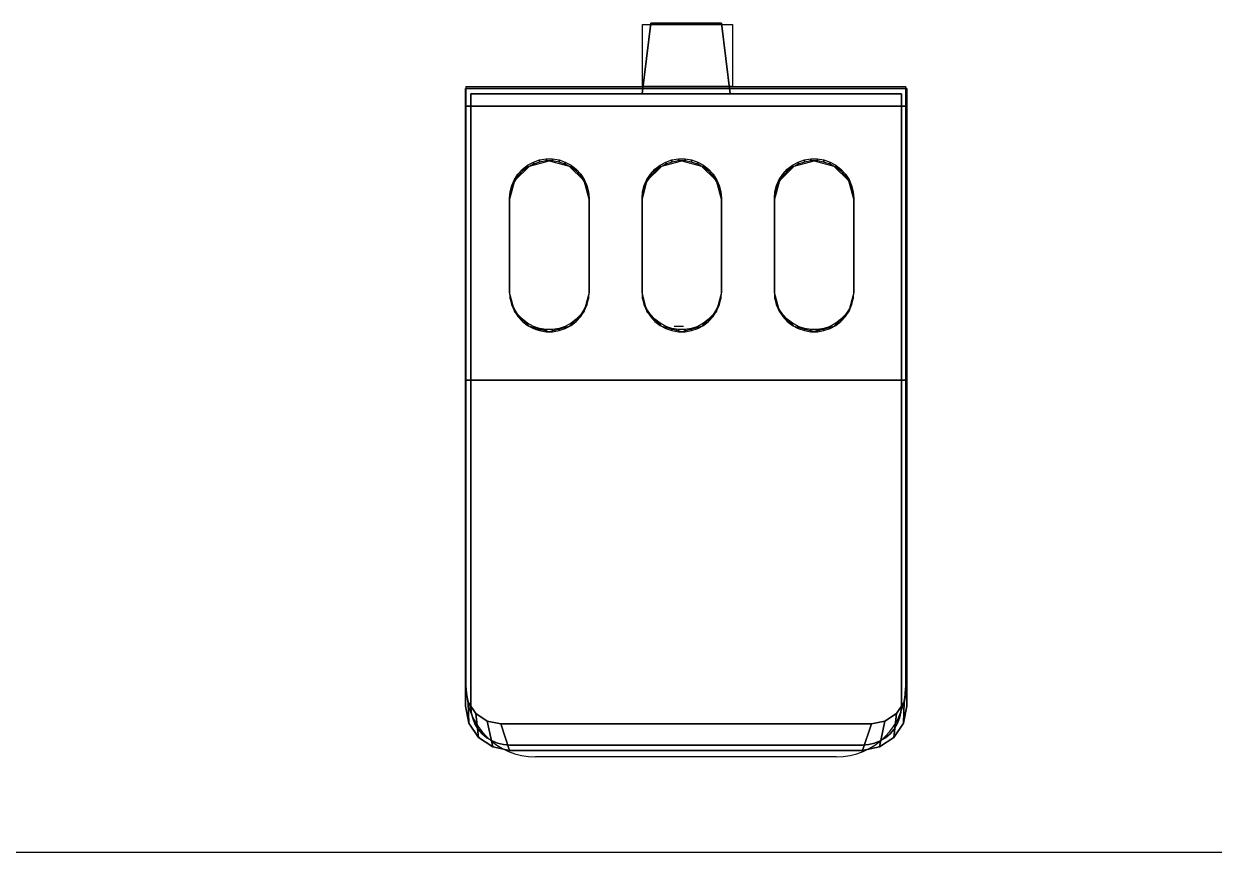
# Model space of a CAD drawing. Header units: millimetres. Extents: x 4513 to 24862, y 3359 to 11488.
# Drawn here: x 5066.9 to 5262.2, y 10880.2 to 11016.1 of the extents above; entities that cross this region are included whole.
import ezdxf

# ---------------------------------------------------------------- set-up
doc = ezdxf.new("R2010")
doc.units = ezdxf.units.MM
doc.layers.add('dwgmodels.com', color=169, linetype='Continuous')

msp = doc.modelspace()

# ---------------------------------------------------------------- linework, layer by layer
for p, q in [((5168.43, 11005.82), (5168.43, 11016.03)), ((5168.43, 11016.03), (5183.17, 11016.03)), ((5183.17, 11016.03), (5183.17, 11005.82)), ((5139.51, 11005.82), (5211.52, 11005.82)), ((5139.51, 10907.23), (5139.51, 11005.82)), ((5183.17, 11005.82), (5168.43, 11005.82)), ((5211.52, 11005.82), (5211.52, 10907.23)), ((5152.46, 10965.91), (5150.94, 10965.91)), ((5175.14, 10966.47), (5173.62, 10966.47)), ((5197.82, 10965.91), (5196.31, 10965.91)), ((5200.17, 10895.87), (5150.86, 10895.87))]:
    msp.add_line(p, q)
for centre, start, end in [((5150.86, 10907.23), 180, 270), ((5200.17, 10907.23), 270, 0)]:
    msp.add_arc(centre, 11.36, start, end)
for points, invisible_edges in [([(5182.8, 11004.63, 0), (5168.33, 11004.63, 0), (5169.78, 11016.21, 1.45)], 12), ([(5169.78, 11016.21, 13.03), (5168.33, 11004.63, 14.47), (5182.8, 11004.63, 14.47)], 12), ([(5169.78, 11016.21, 13.03), (5169.78, 11016.21, 1.45), (5168.33, 11004.63, 0)], 12), ([(5168.33, 11004.63, 0), (5168.33, 11004.63, 14.47), (5169.78, 11016.21, 13.03)], 12), ([(5169.78, 11016.21, 1.45), (5181.35, 11016.21, 1.45), (5182.8, 11004.63, 0)], 12), ([(5182.8, 11004.63, 14.47), (5181.35, 11016.21, 13.03), (5169.78, 11016.21, 13.03)], 12), ([(5181.35, 11016.21, 13.03), (5182.8, 11004.63, 14.47), (5182.8, 11004.63, 0)], 12), ([(5182.8, 11004.63, 0), (5181.35, 11016.21, 1.45), (5181.35, 11016.21, 13.03)], 12), ([(5139.38, 11002.61, 21.71), (5211.75, 11002.61, 21.71), (5211.75, 11005.5, 11.58)], 12), ([(5211.75, 11005.5, 11.58), (5139.38, 11005.5, 11.58), (5139.38, 11002.61, 21.71)], 12), ([(5139.38, 11005.5, 10.13), (5211.75, 11005.5, 10.13), (5211.75, 11005.5, 0)], 12), ([(5211.75, 11005.5, 0), (5139.38, 11005.5, 0), (5139.38, 11005.5, 10.13)], 12), ([(5139.38, 11005.5, 10.13), (5139.38, 11005.5, 0), (5139.38, 10904.19, 0)], 12), ([(5139.38, 10904.19, 0), (5139.38, 10904.19, 10.13), (5139.38, 11005.5, 10.13)], 12), ([(5139.38, 11005.5, 11.58), (5139.38, 10957.69, 11.58), (5139.38, 10957.69, 28.95)], 14), ([(5139.38, 10957.69, 28.95), (5139.38, 11002.61, 21.71), (5139.38, 11005.5, 11.58)], 12), ([(5140.25, 11004.63, 10.13), (5210.88, 11004.63, 10.13), (5210.88, 10904.19, 10.13)], 12), ([(5140.25, 10904.19, 10.13), (5140.25, 11004.63, 10.13), (5210.88, 10904.19, 10.13)], 14), ([(5210.88, 11004.63, 10.13), (5140.25, 11004.63, 10.13), (5140.25, 11004.63, 11.58)], 12), ([(5140.25, 11004.63, 11.58), (5210.88, 11004.63, 11.58), (5210.88, 11004.63, 10.13)], 12), ([(5210.88, 10904.19, 11.58), (5210.88, 11004.63, 11.58), (5140.25, 11004.63, 11.58)], 12), ([(5210.88, 10904.19, 11.58), (5140.25, 11004.63, 11.58), (5140.25, 10904.19, 11.58)], 13), ([(5140.25, 11004.63, 10.13), (5140.25, 10904.19, 10.13), (5140.25, 10904.19, 11.58)], 12), ([(5140.25, 10904.19, 11.58), (5140.25, 11004.63, 11.58), (5140.25, 11004.63, 10.13)], 12), ([(5210.88, 10904.19, 10.13), (5210.88, 11004.63, 10.13), (5210.88, 11004.63, 11.58)], 12), ([(5210.88, 11004.63, 11.58), (5210.88, 10904.19, 11.58), (5210.88, 10904.19, 10.13)], 12), ([(5211.75, 10904.19, 10.13), (5211.75, 10904.19, 0), (5211.75, 11005.5, 0)], 12), ([(5211.75, 11005.5, 0), (5211.75, 11005.5, 10.13), (5211.75, 10904.19, 10.13)], 12), ([(5211.75, 10957.69, 28.95), (5211.75, 10957.69, 11.58), (5211.75, 11005.5, 11.58)], 13), ([(5211.75, 11005.5, 11.58), (5211.75, 11002.61, 21.71), (5211.75, 10957.69, 28.95)], 12), ([(5139.38, 11002.61, 21.71), (5139.38, 10957.69, 28.95), (5211.75, 10957.69, 28.95)], 12), ([(5211.75, 10957.69, 28.95), (5211.75, 11002.61, 21.71), (5139.38, 11002.61, 21.71)], 12), ([(5147.49, 10990.41, 23.56), (5149.87, 10992.78, 23.28), (5149.87, 10949.14, 27.93)], 14), ([(5149.57, 10992.93, 26.18), (5149.57, 10992.59, 23.3), (5148.72, 10991.93, 23.38)], 12), ([(5148.72, 10991.93, 23.38), (5148.72, 10992.27, 26.25), (5149.57, 10992.93, 26.18)], 12), ([(5150.51, 10993.43, 26.12), (5150.51, 10993.1, 23.24), (5149.57, 10992.59, 23.3)], 12), ([(5149.57, 10992.59, 23.3), (5149.57, 10992.93, 26.18), (5150.51, 10993.43, 26.12)], 12), ([(5149.87, 10992.78, 23.28), (5153.13, 10993.64, 23.18), (5153.13, 10948.28, 28.03)], 14), ([(5151.53, 10993.78, 26.08), (5151.53, 10993.45, 23.2), (5150.51, 10993.1, 23.24)], 12), ([(5150.51, 10993.1, 23.24), (5150.51, 10993.43, 26.12), (5151.53, 10993.78, 26.08)], 12), ([(5152.59, 10993.96, 26.06), (5152.59, 10993.62, 23.18), (5151.53, 10993.45, 23.2)], 12), ([(5151.53, 10993.45, 23.2), (5151.53, 10993.78, 26.08), (5152.59, 10993.96, 26.06)], 12), ([(5153.67, 10993.96, 26.06), (5153.67, 10993.62, 23.18), (5152.59, 10993.62, 23.18)], 12), ([(5152.59, 10993.62, 23.18), (5152.59, 10993.96, 26.06), (5153.67, 10993.96, 26.06)], 12), ([(5153.13, 10993.64, 23.18), (5156.39, 10992.78, 23.28), (5156.39, 10949.14, 27.93)], 14), ([(5153.67, 10993.62, 23.18), (5153.67, 10993.96, 26.06), (5154.73, 10993.78, 26.08)], 12), ([(5154.73, 10993.78, 26.08), (5154.73, 10993.45, 23.2), (5153.67, 10993.62, 23.18)], 12), ([(5154.73, 10993.45, 23.2), (5154.73, 10993.78, 26.08), (5155.75, 10993.43, 26.12)], 12), ([(5155.75, 10993.43, 26.12), (5155.75, 10993.1, 23.24), (5154.73, 10993.45, 23.2)], 12), ([(5155.75, 10993.1, 23.24), (5155.75, 10993.43, 26.12), (5156.69, 10992.93, 26.18)], 12), ([(5156.69, 10992.93, 26.18), (5156.69, 10992.59, 23.3), (5155.75, 10993.1, 23.24)], 12), ([(5156.39, 10992.78, 23.28), (5158.77, 10990.41, 23.56), (5158.77, 10951.51, 27.65)], 14), ([(5156.69, 10992.59, 23.3), (5156.69, 10992.93, 26.18), (5157.54, 10992.27, 26.25)], 12), ([(5157.54, 10992.27, 26.25), (5157.54, 10991.93, 23.38), (5156.69, 10992.59, 23.3)], 12), ([(5169.2, 10990.41, 23.56), (5171.58, 10992.78, 23.28), (5171.58, 10949.14, 27.93)], 14), ([(5171.28, 10992.93, 26.18), (5171.28, 10992.59, 23.3), (5170.43, 10991.93, 23.38)], 12), ([(5170.43, 10991.93, 23.38), (5170.43, 10992.27, 26.25), (5171.28, 10992.93, 26.18)], 12), ([(5172.22, 10993.43, 26.12), (5172.22, 10993.1, 23.24), (5171.28, 10992.59, 23.3)], 12), ([(5171.28, 10992.59, 23.3), (5171.28, 10992.93, 26.18), (5172.22, 10993.43, 26.12)], 12), ([(5171.58, 10992.78, 23.28), (5174.84, 10993.64, 23.18), (5174.84, 10948.28, 28.03)], 14), ([(5173.24, 10993.78, 26.08), (5173.24, 10993.45, 23.2), (5172.22, 10993.1, 23.24)], 12), ([(5172.22, 10993.1, 23.24), (5172.22, 10993.43, 26.12), (5173.24, 10993.78, 26.08)], 12), ([(5174.3, 10993.96, 26.06), (5174.3, 10993.62, 23.18), (5173.24, 10993.45, 23.2)], 12), ([(5173.24, 10993.45, 23.2), (5173.24, 10993.78, 26.08), (5174.3, 10993.96, 26.06)], 12), ([(5175.38, 10993.96, 26.06), (5175.38, 10993.62, 23.18), (5174.3, 10993.62, 23.18)], 12), ([(5174.3, 10993.62, 23.18), (5174.3, 10993.96, 26.06), (5175.38, 10993.96, 26.06)], 12), ([(5174.84, 10993.64, 23.18), (5178.1, 10992.78, 23.28), (5178.1, 10949.14, 27.93)], 14), ([(5175.38, 10993.62, 23.18), (5175.38, 10993.96, 26.06), (5176.44, 10993.78, 26.08)], 12), ([(5176.44, 10993.78, 26.08), (5176.44, 10993.45, 23.2), (5175.38, 10993.62, 23.18)], 12), ([(5176.44, 10993.45, 23.2), (5176.44, 10993.78, 26.08), (5177.46, 10993.43, 26.12)], 12), ([(5177.46, 10993.43, 26.12), (5177.46, 10993.1, 23.24), (5176.44, 10993.45, 23.2)], 12), ([(5177.46, 10993.1, 23.24), (5177.46, 10993.43, 26.12), (5178.4, 10992.93, 26.18)], 12), ([(5178.4, 10992.93, 26.18), (5178.4, 10992.59, 23.3), (5177.46, 10993.1, 23.24)], 12), ([(5178.1, 10992.78, 23.28), (5180.48, 10990.41, 23.56), (5180.48, 10951.51, 27.65)], 14), ([(5178.4, 10992.59, 23.3), (5178.4, 10992.93, 26.18), (5179.25, 10992.27, 26.25)], 12), ([(5179.25, 10992.27, 26.25), (5179.25, 10991.93, 23.38), (5178.4, 10992.59, 23.3)], 12), ([(5190.91, 10990.41, 23.56), (5193.29, 10992.78, 23.28), (5193.29, 10949.14, 27.93)], 14), ([(5192.99, 10992.93, 26.18), (5192.99, 10992.59, 23.3), (5192.14, 10991.93, 23.38)], 12), ([(5192.14, 10991.93, 23.38), (5192.14, 10992.27, 26.25), (5192.99, 10992.93, 26.18)], 12), ([(5193.94, 10993.43, 26.12), (5193.94, 10993.1, 23.24), (5192.99, 10992.59, 23.3)], 12), ([(5192.99, 10992.59, 23.3), (5192.99, 10992.93, 26.18), (5193.94, 10993.43, 26.12)], 12), ([(5193.29, 10992.78, 23.28), (5196.55, 10993.64, 23.18), (5196.55, 10948.28, 28.03)], 14), ([(5194.95, 10993.78, 26.08), (5194.95, 10993.45, 23.2), (5193.94, 10993.1, 23.24)], 12), ([(5193.94, 10993.1, 23.24), (5193.94, 10993.43, 26.12), (5194.95, 10993.78, 26.08)], 12), ([(5196.01, 10993.96, 26.06), (5196.01, 10993.62, 23.18), (5194.95, 10993.45, 23.2)], 12), ([(5194.95, 10993.45, 23.2), (5194.95, 10993.78, 26.08), (5196.01, 10993.96, 26.06)], 12), ([(5197.09, 10993.96, 26.06), (5197.09, 10993.62, 23.18), (5196.01, 10993.62, 23.18)], 12), ([(5196.01, 10993.62, 23.18), (5196.01, 10993.96, 26.06), (5197.09, 10993.96, 26.06)], 12), ([(5196.55, 10993.64, 23.18), (5199.81, 10992.78, 23.28), (5199.81, 10949.14, 27.93)], 14), ([(5197.09, 10993.62, 23.18), (5197.09, 10993.96, 26.06), (5198.15, 10993.78, 26.08)], 12), ([(5198.15, 10993.78, 26.08), (5198.15, 10993.45, 23.2), (5197.09, 10993.62, 23.18)], 12), ([(5198.15, 10993.45, 23.2), (5198.15, 10993.78, 26.08), (5199.17, 10993.43, 26.12)], 12), ([(5199.17, 10993.43, 26.12), (5199.17, 10993.1, 23.24), (5198.15, 10993.45, 23.2)], 12), ([(5199.17, 10993.1, 23.24), (5199.17, 10993.43, 26.12), (5200.11, 10992.93, 26.18)], 12), ([(5200.11, 10992.93, 26.18), (5200.11, 10992.59, 23.3), (5199.17, 10993.1, 23.24)], 12), ([(5199.81, 10992.78, 23.28), (5202.19, 10990.41, 23.56), (5202.19, 10951.51, 27.65)], 14), ([(5200.11, 10992.59, 23.3), (5200.11, 10992.93, 26.18), (5200.96, 10992.27, 26.25)], 12), ([(5200.96, 10992.27, 26.25), (5200.96, 10991.93, 23.38), (5200.11, 10992.59, 23.3)], 12), ([(5147.99, 10991.48, 26.35), (5147.99, 10991.15, 23.47), (5147.4, 10990.25, 23.57)], 12), ([(5147.4, 10990.25, 23.57), (5147.4, 10990.59, 26.45), (5147.99, 10991.48, 26.35)], 12), ([(5148.72, 10992.27, 26.25), (5148.72, 10991.93, 23.38), (5147.99, 10991.15, 23.47)], 12), ([(5147.99, 10991.15, 23.47), (5147.99, 10991.48, 26.35), (5148.72, 10992.27, 26.25)], 12), ([(5157.54, 10991.93, 23.38), (5157.54, 10992.27, 26.25), (5158.27, 10991.48, 26.35)], 12), ([(5158.27, 10991.48, 26.35), (5158.27, 10991.15, 23.47), (5157.54, 10991.93, 23.38)], 12), ([(5158.27, 10991.15, 23.47), (5158.27, 10991.48, 26.35), (5158.86, 10990.59, 26.45)], 12), ([(5158.86, 10990.59, 26.45), (5158.86, 10990.25, 23.57), (5158.27, 10991.15, 23.47)], 12), ([(5169.7, 10991.48, 26.35), (5169.7, 10991.15, 23.47), (5169.11, 10990.25, 23.57)], 12), ([(5169.11, 10990.25, 23.57), (5169.11, 10990.59, 26.45), (5169.7, 10991.48, 26.35)], 12), ([(5170.43, 10992.27, 26.25), (5170.43, 10991.93, 23.38), (5169.7, 10991.15, 23.47)], 12), ([(5169.7, 10991.15, 23.47), (5169.7, 10991.48, 26.35), (5170.43, 10992.27, 26.25)], 12), ([(5179.25, 10991.93, 23.38), (5179.25, 10992.27, 26.25), (5179.98, 10991.48, 26.35)], 12), ([(5179.98, 10991.48, 26.35), (5179.98, 10991.15, 23.47), (5179.25, 10991.93, 23.38)], 12), ([(5179.98, 10991.15, 23.47), (5179.98, 10991.48, 26.35), (5180.57, 10990.59, 26.45)], 12), ([(5180.57, 10990.59, 26.45), (5180.57, 10990.25, 23.57), (5179.98, 10991.15, 23.47)], 12), ([(5191.41, 10991.48, 26.35), (5191.41, 10991.15, 23.47), (5190.82, 10990.25, 23.57)], 12), ([(5190.82, 10990.25, 23.57), (5190.82, 10990.59, 26.45), (5191.41, 10991.48, 26.35)], 12), ([(5192.14, 10992.27, 26.25), (5192.14, 10991.93, 23.38), (5191.41, 10991.15, 23.47)], 12), ([(5191.41, 10991.15, 23.47), (5191.41, 10991.48, 26.35), (5192.14, 10992.27, 26.25)], 12), ([(5200.96, 10991.93, 23.38), (5200.96, 10992.27, 26.25), (5201.69, 10991.48, 26.35)], 12), ([(5201.69, 10991.48, 26.35), (5201.69, 10991.15, 23.47), (5200.96, 10991.93, 23.38)], 12), ([(5201.69, 10991.15, 23.47), (5201.69, 10991.48, 26.35), (5202.28, 10990.59, 26.45)], 12), ([(5202.28, 10990.59, 26.45), (5202.28, 10990.25, 23.57), (5201.69, 10991.15, 23.47)], 12), ([(5146.62, 10987.18, 23.93), (5147.49, 10990.41, 23.56), (5147.49, 10951.51, 27.65)], 14), ([(5146.97, 10989.61, 26.56), (5146.97, 10989.28, 23.69), (5146.71, 10988.24, 23.81)], 12), ([(5146.71, 10988.24, 23.81), (5146.71, 10988.57, 26.68), (5146.97, 10989.61, 26.56)], 12), ([(5147.4, 10990.59, 26.45), (5147.4, 10990.25, 23.57), (5146.97, 10989.28, 23.69)], 12), ([(5146.97, 10989.28, 23.69), (5146.97, 10989.61, 26.56), (5147.4, 10990.59, 26.45)], 12), ([(5153.13, 10965.6, 28.03), (5149.87, 10966.47, 27.93), (5149.87, 10989.1, 23.28)], 14), ([(5156.39, 10966.47, 27.93), (5153.13, 10965.6, 28.03), (5153.13, 10989.97, 23.18)], 14), ([(5158.77, 10968.84, 27.65), (5156.39, 10966.47, 27.93), (5156.39, 10989.1, 23.28)], 14), ([(5158.77, 10990.41, 23.56), (5159.64, 10987.18, 23.93), (5159.64, 10972.07, 27.28)], 12), ([(5158.86, 10990.25, 23.57), (5158.86, 10990.59, 26.45), (5159.29, 10989.61, 26.56)], 12), ([(5159.29, 10989.61, 26.56), (5159.29, 10989.28, 23.69), (5158.86, 10990.25, 23.57)], 12), ([(5159.29, 10989.28, 23.69), (5159.29, 10989.61, 26.56), (5159.56, 10988.57, 26.68)], 12), ([(5159.56, 10988.57, 26.68), (5159.56, 10988.24, 23.81), (5159.29, 10989.28, 23.69)], 12), ([(5168.33, 10987.18, 23.93), (5169.2, 10990.41, 23.56), (5169.2, 10951.51, 27.65)], 14), ([(5168.68, 10989.61, 26.56), (5168.68, 10989.28, 23.69), (5168.42, 10988.24, 23.81)], 12), ([(5168.42, 10988.24, 23.81), (5168.42, 10988.57, 26.68), (5168.68, 10989.61, 26.56)], 12), ([(5169.11, 10990.59, 26.45), (5169.11, 10990.25, 23.57), (5168.68, 10989.28, 23.69)], 12), ([(5168.68, 10989.28, 23.69), (5168.68, 10989.61, 26.56), (5169.11, 10990.59, 26.45)], 12), ([(5174.84, 10965.6, 28.03), (5171.58, 10966.47, 27.93), (5171.58, 10989.1, 23.28)], 14), ([(5178.1, 10966.47, 27.93), (5174.84, 10965.6, 28.03), (5174.84, 10989.97, 23.18)], 14), ([(5180.48, 10968.84, 27.65), (5178.1, 10966.47, 27.93), (5178.1, 10989.1, 23.28)], 14), ([(5180.48, 10990.41, 23.56), (5181.35, 10987.18, 23.93), (5181.35, 10972.07, 27.28)], 12), ([(5180.57, 10990.25, 23.57), (5180.57, 10990.59, 26.45), (5181, 10989.61, 26.56)], 12), ([(5181, 10989.61, 26.56), (5181, 10989.28, 23.69), (5180.57, 10990.25, 23.57)], 12), ([(5181, 10989.28, 23.69), (5181, 10989.61, 26.56), (5181.27, 10988.57, 26.68)], 12), ([(5181.27, 10988.57, 26.68), (5181.27, 10988.24, 23.81), (5181, 10989.28, 23.69)], 12), ([(5190.04, 10987.18, 23.93), (5190.91, 10990.41, 23.56), (5190.91, 10951.51, 27.65)], 14), ([(5190.39, 10989.61, 26.56), (5190.39, 10989.28, 23.69), (5190.13, 10988.24, 23.81)], 12), ([(5190.13, 10988.24, 23.81), (5190.13, 10988.57, 26.68), (5190.39, 10989.61, 26.56)], 12), ([(5190.82, 10990.59, 26.45), (5190.82, 10990.25, 23.57), (5190.39, 10989.28, 23.69)], 12), ([(5190.39, 10989.28, 23.69), (5190.39, 10989.61, 26.56), (5190.82, 10990.59, 26.45)], 12), ([(5196.55, 10965.6, 28.03), (5193.29, 10966.47, 27.93), (5193.29, 10989.1, 23.28)], 14), ([(5199.81, 10966.47, 27.93), (5196.55, 10965.6, 28.03), (5196.55, 10989.97, 23.18)], 14), ([(5202.19, 10968.84, 27.65), (5199.81, 10966.47, 27.93), (5199.81, 10989.1, 23.28)], 14), ([(5202.19, 10990.41, 23.56), (5203.06, 10987.18, 23.93), (5203.06, 10972.07, 27.28)], 12), ([(5202.28, 10990.25, 23.57), (5202.28, 10990.59, 26.45), (5202.71, 10989.61, 26.56)], 12), ([(5202.71, 10989.61, 26.56), (5202.71, 10989.28, 23.69), (5202.28, 10990.25, 23.57)], 12), ([(5202.71, 10989.28, 23.69), (5202.71, 10989.61, 26.56), (5202.98, 10988.57, 26.68)], 12), ([(5202.98, 10988.57, 26.68), (5202.98, 10988.24, 23.81), (5202.71, 10989.28, 23.69)], 12), ([(5146.71, 10988.57, 26.68), (5146.71, 10988.24, 23.81), (5146.62, 10987.18, 23.93)], 12), ([(5146.62, 10987.18, 23.93), (5146.62, 10987.51, 26.81), (5146.71, 10988.57, 26.68)], 12), ([(5146.62, 10972.07, 27.28), (5146.62, 10972.41, 30.15), (5146.62, 10987.51, 26.81)], 12), ([(5146.62, 10987.51, 26.81), (5146.62, 10987.18, 23.93), (5146.62, 10972.07, 27.28)], 12), ([(5147.49, 10968.84, 27.65), (5146.62, 10972.07, 27.28), (5146.62, 10987.18, 23.93)], 12), ([(5149.87, 10966.47, 27.93), (5147.49, 10968.84, 27.65), (5147.49, 10986.73, 23.56)], 14), ([(5159.64, 10972.07, 27.28), (5158.77, 10968.84, 27.65), (5158.77, 10986.73, 23.56)], 14), ([(5159.56, 10988.24, 23.81), (5159.56, 10988.57, 26.68), (5159.64, 10987.51, 26.81)], 12), ([(5159.64, 10987.51, 26.81), (5159.64, 10987.18, 23.93), (5159.56, 10988.24, 23.81)], 12), ([(5159.64, 10972.41, 30.15), (5159.64, 10972.07, 27.28), (5159.64, 10987.18, 23.93)], 12), ([(5168.42, 10988.57, 26.68), (5168.42, 10988.24, 23.81), (5168.33, 10987.18, 23.93)], 12), ([(5168.33, 10987.18, 23.93), (5168.33, 10987.51, 26.81), (5168.42, 10988.57, 26.68)], 12), ([(5168.33, 10972.07, 27.28), (5168.33, 10972.41, 30.15), (5168.33, 10987.51, 26.81)], 12), ([(5168.33, 10987.51, 26.81), (5168.33, 10987.18, 23.93), (5168.33, 10972.07, 27.28)], 12), ([(5169.2, 10968.84, 27.65), (5168.33, 10972.07, 27.28), (5168.33, 10987.18, 23.93)], 12), ([(5171.58, 10966.47, 27.93), (5169.2, 10968.84, 27.65), (5169.2, 10986.73, 23.56)], 14), ([(5181.35, 10972.07, 27.28), (5180.48, 10968.84, 27.65), (5180.48, 10986.73, 23.56)], 14), ([(5181.27, 10988.24, 23.81), (5181.27, 10988.57, 26.68), (5181.35, 10987.51, 26.81)], 12), ([(5181.35, 10987.51, 26.81), (5181.35, 10987.18, 23.93), (5181.27, 10988.24, 23.81)], 12), ([(5181.35, 10987.18, 23.93), (5181.35, 10987.51, 26.81), (5181.35, 10972.41, 30.15)], 12), ([(5181.35, 10972.41, 30.15), (5181.35, 10972.07, 27.28), (5181.35, 10987.18, 23.93)], 12), ([(5190.13, 10988.57, 26.68), (5190.13, 10988.24, 23.81), (5190.04, 10987.18, 23.93)], 12), ([(5190.04, 10987.18, 23.93), (5190.04, 10987.51, 26.81), (5190.13, 10988.57, 26.68)], 12), ([(5190.04, 10972.07, 27.28), (5190.04, 10972.41, 30.15), (5190.04, 10987.51, 26.81)], 12), ([(5190.04, 10987.51, 26.81), (5190.04, 10987.18, 23.93), (5190.04, 10972.07, 27.28)], 12), ([(5190.91, 10968.84, 27.65), (5190.04, 10972.07, 27.28), (5190.04, 10987.18, 23.93)], 12), ([(5193.29, 10966.47, 27.93), (5190.91, 10968.84, 27.65), (5190.91, 10986.73, 23.56)], 14), ([(5203.06, 10972.07, 27.28), (5202.19, 10968.84, 27.65), (5202.19, 10986.73, 23.56)], 14), ([(5202.98, 10988.24, 23.81), (5202.98, 10988.57, 26.68), (5203.06, 10987.51, 26.81)], 12), ([(5203.06, 10987.51, 26.81), (5203.06, 10987.18, 23.93), (5202.98, 10988.24, 23.81)], 12), ([(5203.06, 10987.18, 23.93), (5203.06, 10987.51, 26.81), (5203.06, 10972.41, 30.15)], 12), ([(5203.06, 10972.41, 30.15), (5203.06, 10972.07, 27.28), (5203.06, 10987.18, 23.93)], 12), ([(5146.62, 10972.41, 30.15), (5146.62, 10972.07, 27.28), (5146.71, 10971.01, 27.4)], 12), ([(5146.71, 10971.01, 27.4), (5146.71, 10971.34, 30.27), (5146.62, 10972.41, 30.15)], 12), ([(5146.71, 10971.34, 30.27), (5146.71, 10971.01, 27.4), (5146.97, 10969.97, 27.52)], 12), ([(5146.97, 10969.97, 27.52), (5146.97, 10970.31, 30.39), (5146.71, 10971.34, 30.27)], 12), ([(5159.56, 10971.01, 27.4), (5159.56, 10971.34, 30.27), (5159.29, 10970.31, 30.39)], 12), ([(5159.64, 10972.07, 27.28), (5159.64, 10972.41, 30.15), (5159.56, 10971.34, 30.27)], 12), ([(5159.56, 10971.34, 30.27), (5159.56, 10971.01, 27.4), (5159.64, 10972.07, 27.28)], 12), ([(5168.33, 10972.41, 30.15), (5168.33, 10972.07, 27.28), (5168.42, 10971.01, 27.4)], 12), ([(5168.42, 10971.01, 27.4), (5168.42, 10971.34, 30.27), (5168.33, 10972.41, 30.15)], 12), ([(5168.42, 10971.34, 30.27), (5168.42, 10971.01, 27.4), (5168.68, 10969.97, 27.52)], 12), ([(5168.68, 10969.97, 27.52), (5168.68, 10970.31, 30.39), (5168.42, 10971.34, 30.27)], 12), ([(5181.27, 10971.01, 27.4), (5181.27, 10971.34, 30.27), (5181, 10970.31, 30.39)], 12), ([(5181.35, 10972.07, 27.28), (5181.35, 10972.41, 30.15), (5181.27, 10971.34, 30.27)], 12), ([(5181.27, 10971.34, 30.27), (5181.27, 10971.01, 27.4), (5181.35, 10972.07, 27.28)], 12), ([(5190.04, 10972.41, 30.15), (5190.04, 10972.07, 27.28), (5190.13, 10971.01, 27.4)], 12), ([(5190.13, 10971.01, 27.4), (5190.13, 10971.34, 30.27), (5190.04, 10972.41, 30.15)], 12), ([(5190.13, 10971.34, 30.27), (5190.13, 10971.01, 27.4), (5190.39, 10969.97, 27.52)], 12), ([(5190.39, 10969.97, 27.52), (5190.39, 10970.31, 30.39), (5190.13, 10971.34, 30.27)], 12), ([(5202.98, 10971.01, 27.4), (5202.98, 10971.34, 30.27), (5202.71, 10970.31, 30.39)], 12), ([(5203.06, 10972.07, 27.28), (5203.06, 10972.41, 30.15), (5202.98, 10971.34, 30.27)], 12), ([(5202.98, 10971.34, 30.27), (5202.98, 10971.01, 27.4), (5203.06, 10972.07, 27.28)], 12), ([(5146.97, 10970.31, 30.39), (5146.97, 10969.97, 27.52), (5147.4, 10968.99, 27.63)], 12), ([(5147.4, 10968.99, 27.63), (5147.4, 10969.33, 30.51), (5146.97, 10970.31, 30.39)], 12), ([(5147.4, 10969.33, 30.51), (5147.4, 10968.99, 27.63), (5147.99, 10968.1, 27.74)], 12), ([(5147.99, 10968.1, 27.74), (5147.99, 10968.43, 30.61), (5147.4, 10969.33, 30.51)], 12), ([(5158.86, 10968.99, 27.63), (5158.86, 10969.33, 30.51), (5158.27, 10968.43, 30.61)], 12), ([(5159.29, 10969.97, 27.52), (5159.29, 10970.31, 30.39), (5158.86, 10969.33, 30.51)], 12), ([(5158.86, 10969.33, 30.51), (5158.86, 10968.99, 27.63), (5159.29, 10969.97, 27.52)], 12), ([(5159.29, 10970.31, 30.39), (5159.29, 10969.97, 27.52), (5159.56, 10971.01, 27.4)], 12), ([(5168.68, 10970.31, 30.39), (5168.68, 10969.97, 27.52), (5169.11, 10968.99, 27.63)], 12), ([(5169.11, 10968.99, 27.63), (5169.11, 10969.33, 30.51), (5168.68, 10970.31, 30.39)], 12), ([(5169.11, 10969.33, 30.51), (5169.11, 10968.99, 27.63), (5169.7, 10968.1, 27.74)], 12), ([(5169.7, 10968.1, 27.74), (5169.7, 10968.43, 30.61), (5169.11, 10969.33, 30.51)], 12), ([(5180.57, 10968.99, 27.63), (5180.57, 10969.33, 30.51), (5179.98, 10968.43, 30.61)], 12), ([(5181, 10969.97, 27.52), (5181, 10970.31, 30.39), (5180.57, 10969.33, 30.51)], 12), ([(5180.57, 10969.33, 30.51), (5180.57, 10968.99, 27.63), (5181, 10969.97, 27.52)], 12), ([(5181, 10970.31, 30.39), (5181, 10969.97, 27.52), (5181.27, 10971.01, 27.4)], 12), ([(5190.39, 10970.31, 30.39), (5190.39, 10969.97, 27.52), (5190.82, 10968.99, 27.63)], 12), ([(5190.82, 10968.99, 27.63), (5190.82, 10969.33, 30.51), (5190.39, 10970.31, 30.39)], 12), ([(5190.82, 10969.33, 30.51), (5190.82, 10968.99, 27.63), (5191.41, 10968.1, 27.74)], 12), ([(5191.41, 10968.1, 27.74), (5191.41, 10968.43, 30.61), (5190.82, 10969.33, 30.51)], 12), ([(5202.28, 10968.99, 27.63), (5202.28, 10969.33, 30.51), (5201.69, 10968.43, 30.61)], 12), ([(5202.71, 10969.97, 27.52), (5202.71, 10970.31, 30.39), (5202.28, 10969.33, 30.51)], 12), ([(5202.28, 10969.33, 30.51), (5202.28, 10968.99, 27.63), (5202.71, 10969.97, 27.52)], 12), ([(5202.71, 10970.31, 30.39), (5202.71, 10969.97, 27.52), (5202.98, 10971.01, 27.4)], 12), ([(5147.99, 10968.43, 30.61), (5147.99, 10968.1, 27.74), (5148.72, 10967.31, 27.83)], 12), ([(5148.72, 10967.31, 27.83), (5148.72, 10967.65, 30.7), (5147.99, 10968.43, 30.61)], 12), ([(5148.72, 10967.65, 30.7), (5148.72, 10967.31, 27.83), (5149.57, 10966.66, 27.91)], 12), ([(5149.57, 10966.66, 27.91), (5149.57, 10966.99, 30.78), (5148.72, 10967.65, 30.7)], 12), ([(5157.54, 10967.31, 27.83), (5157.54, 10967.65, 30.7), (5156.69, 10966.99, 30.78)], 12), ([(5156.69, 10966.99, 30.78), (5156.69, 10966.66, 27.91), (5157.54, 10967.31, 27.83)], 12), ([(5158.27, 10968.1, 27.74), (5158.27, 10968.43, 30.61), (5157.54, 10967.65, 30.7)], 12), ([(5157.54, 10967.65, 30.7), (5157.54, 10967.31, 27.83), (5158.27, 10968.1, 27.74)], 12), ([(5158.27, 10968.43, 30.61), (5158.27, 10968.1, 27.74), (5158.86, 10968.99, 27.63)], 12), ([(5169.7, 10968.43, 30.61), (5169.7, 10968.1, 27.74), (5170.43, 10967.31, 27.83)], 12), ([(5170.43, 10967.31, 27.83), (5170.43, 10967.65, 30.7), (5169.7, 10968.43, 30.61)], 12), ([(5170.43, 10967.65, 30.7), (5170.43, 10967.31, 27.83), (5171.28, 10966.66, 27.91)], 12), ([(5171.28, 10966.66, 27.91), (5171.28, 10966.99, 30.78), (5170.43, 10967.65, 30.7)], 12), ([(5179.25, 10967.31, 27.83), (5179.25, 10967.65, 30.7), (5178.4, 10966.99, 30.78)], 12), ([(5178.4, 10966.99, 30.78), (5178.4, 10966.66, 27.91), (5179.25, 10967.31, 27.83)], 12), ([(5179.98, 10968.1, 27.74), (5179.98, 10968.43, 30.61), (5179.25, 10967.65, 30.7)], 12), ([(5179.25, 10967.65, 30.7), (5179.25, 10967.31, 27.83), (5179.98, 10968.1, 27.74)], 12), ([(5179.98, 10968.43, 30.61), (5179.98, 10968.1, 27.74), (5180.57, 10968.99, 27.63)], 12), ([(5191.41, 10968.43, 30.61), (5191.41, 10968.1, 27.74), (5192.14, 10967.31, 27.83)], 12), ([(5192.14, 10967.31, 27.83), (5192.14, 10967.65, 30.7), (5191.41, 10968.43, 30.61)], 12), ([(5192.14, 10967.65, 30.7), (5192.14, 10967.31, 27.83), (5192.99, 10966.66, 27.91)], 12), ([(5192.99, 10966.66, 27.91), (5192.99, 10966.99, 30.78), (5192.14, 10967.65, 30.7)], 12), ([(5200.96, 10967.31, 27.83), (5200.96, 10967.65, 30.7), (5200.11, 10966.99, 30.78)], 12), ([(5200.11, 10966.99, 30.78), (5200.11, 10966.66, 27.91), (5200.96, 10967.31, 27.83)], 12), ([(5201.69, 10968.1, 27.74), (5201.69, 10968.43, 30.61), (5200.96, 10967.65, 30.7)], 12), ([(5200.96, 10967.65, 30.7), (5200.96, 10967.31, 27.83), (5201.69, 10968.1, 27.74)], 12), ([(5201.69, 10968.43, 30.61), (5201.69, 10968.1, 27.74), (5202.28, 10968.99, 27.63)], 12), ([(5149.57, 10966.99, 30.78), (5149.57, 10966.66, 27.91), (5150.51, 10966.15, 27.96)], 12), ([(5150.51, 10966.15, 27.96), (5150.51, 10966.48, 30.84), (5149.57, 10966.99, 30.78)], 12), ([(5150.51, 10966.48, 30.84), (5150.51, 10966.15, 27.96), (5151.53, 10965.8, 28)], 12), ([(5151.53, 10965.8, 28), (5151.53, 10966.13, 30.88), (5150.51, 10966.48, 30.84)], 12), ([(5151.53, 10966.13, 30.88), (5151.53, 10965.8, 28), (5152.59, 10965.62, 28.02)], 12), ([(5152.59, 10965.62, 28.02), (5152.59, 10965.96, 30.9), (5151.53, 10966.13, 30.88)], 12), ([(5152.59, 10965.96, 30.9), (5152.59, 10965.62, 28.02), (5153.67, 10965.62, 28.02)], 12), ([(5153.67, 10965.62, 28.02), (5153.67, 10965.96, 30.9), (5152.59, 10965.96, 30.9)], 12), ([(5154.73, 10965.8, 28), (5154.73, 10966.13, 30.88), (5153.67, 10965.96, 30.9)], 12), ([(5153.67, 10965.96, 30.9), (5153.67, 10965.62, 28.02), (5154.73, 10965.8, 28)], 12), ([(5155.75, 10966.15, 27.96), (5155.75, 10966.48, 30.84), (5154.73, 10966.13, 30.88)], 12), ([(5154.73, 10966.13, 30.88), (5154.73, 10965.8, 28), (5155.75, 10966.15, 27.96)], 12), ([(5156.69, 10966.66, 27.91), (5156.69, 10966.99, 30.78), (5155.75, 10966.48, 30.84)], 12), ([(5155.75, 10966.48, 30.84), (5155.75, 10966.15, 27.96), (5156.69, 10966.66, 27.91)], 12), ([(5171.28, 10966.99, 30.78), (5171.28, 10966.66, 27.91), (5172.22, 10966.15, 27.96)], 12), ([(5172.22, 10966.15, 27.96), (5172.22, 10966.48, 30.84), (5171.28, 10966.99, 30.78)], 12), ([(5172.22, 10966.48, 30.84), (5172.22, 10966.15, 27.96), (5173.24, 10965.8, 28)], 12), ([(5173.24, 10965.8, 28), (5173.24, 10966.13, 30.88), (5172.22, 10966.48, 30.84)], 12), ([(5173.24, 10966.13, 30.88), (5173.24, 10965.8, 28), (5174.3, 10965.62, 28.02)], 12), ([(5174.3, 10965.62, 28.02), (5174.3, 10965.96, 30.9), (5173.24, 10966.13, 30.88)], 12), ([(5174.3, 10965.96, 30.9), (5174.3, 10965.62, 28.02), (5175.38, 10965.62, 28.02)], 12), ([(5175.38, 10965.62, 28.02), (5175.38, 10965.96, 30.9), (5174.3, 10965.96, 30.9)], 12), ([(5176.44, 10965.8, 28), (5176.44, 10966.13, 30.88), (5175.38, 10965.96, 30.9)], 12), ([(5175.38, 10965.96, 30.9), (5175.38, 10965.62, 28.02), (5176.44, 10965.8, 28)], 12), ([(5177.46, 10966.15, 27.96), (5177.46, 10966.48, 30.84), (5176.44, 10966.13, 30.88)], 12), ([(5176.44, 10966.13, 30.88), (5176.44, 10965.8, 28), (5177.46, 10966.15, 27.96)], 12), ([(5178.4, 10966.66, 27.91), (5178.4, 10966.99, 30.78), (5177.46, 10966.48, 30.84)], 12), ([(5177.46, 10966.48, 30.84), (5177.46, 10966.15, 27.96), (5178.4, 10966.66, 27.91)], 12), ([(5192.99, 10966.99, 30.78), (5192.99, 10966.66, 27.91), (5193.94, 10966.15, 27.96)], 12), ([(5193.94, 10966.15, 27.96), (5193.94, 10966.48, 30.84), (5192.99, 10966.99, 30.78)], 12), ([(5193.94, 10966.48, 30.84), (5193.94, 10966.15, 27.96), (5194.95, 10965.8, 28)], 12), ([(5194.95, 10965.8, 28), (5194.95, 10966.13, 30.88), (5193.94, 10966.48, 30.84)], 12), ([(5194.95, 10966.13, 30.88), (5194.95, 10965.8, 28), (5196.01, 10965.62, 28.02)], 12), ([(5196.01, 10965.62, 28.02), (5196.01, 10965.96, 30.9), (5194.95, 10966.13, 30.88)], 12), ([(5196.01, 10965.96, 30.9), (5196.01, 10965.62, 28.02), (5197.09, 10965.62, 28.02)], 12), ([(5197.09, 10965.62, 28.02), (5197.09, 10965.96, 30.9), (5196.01, 10965.96, 30.9)], 12), ([(5198.15, 10965.8, 28), (5198.15, 10966.13, 30.88), (5197.09, 10965.96, 30.9)], 12), ([(5197.09, 10965.96, 30.9), (5197.09, 10965.62, 28.02), (5198.15, 10965.8, 28)], 12), ([(5199.17, 10966.15, 27.96), (5199.17, 10966.48, 30.84), (5198.15, 10966.13, 30.88)], 12), ([(5198.15, 10966.13, 30.88), (5198.15, 10965.8, 28), (5199.17, 10966.15, 27.96)], 12), ([(5200.11, 10966.66, 27.91), (5200.11, 10966.99, 30.78), (5199.17, 10966.48, 30.84)], 12), ([(5199.17, 10966.48, 30.84), (5199.17, 10966.15, 27.96), (5200.11, 10966.66, 27.91)], 12), ([(5139.38, 10907.08, 28.95), (5211.75, 10907.08, 28.95), (5211.75, 10957.69, 28.95)], 13), ([(5211.75, 10957.69, 28.95), (5139.38, 10957.69, 28.95), (5139.38, 10907.08, 28.95)], 12), ([(5139.38, 10904.19, 11.58), (5139.38, 10907.08, 28.95), (5139.38, 10957.69, 28.95)], 12), ([(5139.38, 10957.69, 28.95), (5139.38, 10957.69, 11.58), (5139.38, 10904.19, 11.58)], 13), ([(5211.75, 10957.69, 28.95), (5211.75, 10907.08, 28.95), (5211.75, 10904.19, 11.58)], 12), ([(5211.75, 10904.19, 11.58), (5211.75, 10957.69, 11.58), (5211.75, 10957.69, 28.95)], 14), ([(5211.31, 10904.87, 28.95), (5211.75, 10907.08, 28.95), (5139.38, 10907.08, 28.95)], 14), ([(5139.38, 10907.08, 28.95), (5139.82, 10904.87, 28.95), (5211.31, 10904.87, 28.95)], 14), ([(5139.82, 10904.87, 28.95), (5139.38, 10907.08, 28.95), (5139.38, 10904.19, 11.58)], 12), ([(5211.2, 10901.42, 11.58), (5211.75, 10904.19, 11.58), (5211.75, 10907.08, 28.95)], 12), ([(5211.75, 10907.08, 28.95), (5211.31, 10904.87, 28.95), (5211.2, 10901.42, 11.58)], 12), ([(5139.38, 10904.19, 11.58), (5139.93, 10901.42, 11.58), (5139.82, 10904.87, 28.95)], 12), ([(5210.05, 10902.99, 28.95), (5211.31, 10904.87, 28.95), (5139.82, 10904.87, 28.95)], 14), ([(5139.82, 10904.87, 28.95), (5141.08, 10902.99, 28.95), (5210.05, 10902.99, 28.95)], 14), ([(5141.08, 10902.99, 28.95), (5139.82, 10904.87, 28.95), (5139.93, 10901.42, 11.58)], 12), ([(5209.63, 10899.07, 11.58), (5211.2, 10901.42, 11.58), (5211.31, 10904.87, 28.95)], 12), ([(5211.31, 10904.87, 28.95), (5210.05, 10902.99, 28.95), (5209.63, 10899.07, 11.58)], 12), ([(5139.93, 10901.42, 10.13), (5139.38, 10904.19, 10.13), (5139.38, 10904.19, 0)], 12), ([(5139.38, 10904.19, 0), (5139.93, 10901.42, 0), (5139.93, 10901.42, 10.13)], 12), ([(5139.93, 10901.42, 11.58), (5141.5, 10899.07, 11.58), (5141.08, 10902.99, 28.95)], 12), ([(5140.25, 10904.19, 10.13), (5210.88, 10904.19, 10.13), (5210.8, 10903.19, 10.13)], 13), ([(5140.25, 10904.19, 10.13), (5210.8, 10903.19, 10.13), (5210.57, 10902.22, 10.13)], 13), ([(5140.25, 10904.19, 10.13), (5210.57, 10902.22, 10.13), (5210.19, 10901.3, 10.13)], 13), ([(5140.25, 10904.19, 10.13), (5210.19, 10901.3, 10.13), (5209.66, 10900.44, 10.13)], 13), ([(5140.25, 10904.19, 10.13), (5209.66, 10900.44, 10.13), (5209.02, 10899.68, 10.13)], 13), ([(5140.25, 10904.19, 10.13), (5209.02, 10899.68, 10.13), (5208.26, 10899.03, 10.13)], 13), ([(5140.25, 10904.19, 10.13), (5208.26, 10899.03, 10.13), (5207.4, 10898.51, 10.13)], 13), ([(5140.25, 10904.19, 10.13), (5207.4, 10898.51, 10.13), (5206.48, 10898.13, 10.13)], 13), ([(5140.25, 10904.19, 10.13), (5206.48, 10898.13, 10.13), (5205.51, 10897.9, 10.13)], 13), ([(5140.25, 10904.19, 10.13), (5205.51, 10897.9, 10.13), (5204.51, 10897.82, 10.13)], 13), ([(5140.25, 10904.19, 10.13), (5204.51, 10897.82, 10.13), (5146.62, 10897.82, 10.13)], 13), ([(5210.8, 10903.19, 11.58), (5210.88, 10904.19, 11.58), (5140.25, 10904.19, 11.58)], 14), ([(5210.57, 10902.22, 11.58), (5210.8, 10903.19, 11.58), (5140.25, 10904.19, 11.58)], 14), ([(5210.19, 10901.3, 11.58), (5210.57, 10902.22, 11.58), (5140.25, 10904.19, 11.58)], 14), ([(5209.66, 10900.44, 11.58), (5210.19, 10901.3, 11.58), (5140.25, 10904.19, 11.58)], 14), ([(5209.02, 10899.68, 11.58), (5209.66, 10900.44, 11.58), (5140.25, 10904.19, 11.58)], 14), ([(5208.26, 10899.03, 11.58), (5209.02, 10899.68, 11.58), (5140.25, 10904.19, 11.58)], 14), ([(5207.4, 10898.51, 11.58), (5208.26, 10899.03, 11.58), (5140.25, 10904.19, 11.58)], 14), ([(5206.48, 10898.13, 11.58), (5207.4, 10898.51, 11.58), (5140.25, 10904.19, 11.58)], 14), ([(5205.51, 10897.9, 11.58), (5206.48, 10898.13, 11.58), (5140.25, 10904.19, 11.58)], 14), ([(5204.51, 10897.82, 11.58), (5205.51, 10897.9, 11.58), (5140.25, 10904.19, 11.58)], 14), ([(5146.62, 10897.82, 11.58), (5204.51, 10897.82, 11.58), (5140.25, 10904.19, 11.58)], 14), ([(5140.33, 10903.19, 10.13), (5140.25, 10904.19, 10.13), (5146.62, 10897.82, 10.13)], 14), ([(5140.25, 10904.19, 10.13), (5140.33, 10903.19, 10.13), (5140.33, 10903.19, 11.58)], 12), ([(5140.33, 10903.19, 11.58), (5140.25, 10904.19, 11.58), (5140.25, 10904.19, 10.13)], 12), ([(5146.62, 10897.82, 11.58), (5140.25, 10904.19, 11.58), (5140.33, 10903.19, 11.58)], 13), ([(5140.56, 10902.22, 10.13), (5140.33, 10903.19, 10.13), (5146.62, 10897.82, 10.13)], 14), ([(5140.33, 10903.19, 10.13), (5140.56, 10902.22, 10.13), (5140.56, 10902.22, 11.58)], 12), ([(5140.56, 10902.22, 11.58), (5140.33, 10903.19, 11.58), (5140.33, 10903.19, 10.13)], 12), ([(5146.62, 10897.82, 11.58), (5140.33, 10903.19, 11.58), (5140.56, 10902.22, 11.58)], 13), ([(5208.17, 10901.73, 28.95), (5210.05, 10902.99, 28.95), (5141.08, 10902.99, 28.95)], 14), ([(5141.08, 10902.99, 28.95), (5142.96, 10901.73, 28.95), (5208.17, 10901.73, 28.95)], 14), ([(5142.96, 10901.73, 28.95), (5141.08, 10902.99, 28.95), (5141.5, 10899.07, 11.58)], 12), ([(5207.28, 10897.5, 11.58), (5209.63, 10899.07, 11.58), (5210.05, 10902.99, 28.95)], 12), ([(5210.05, 10902.99, 28.95), (5208.17, 10901.73, 28.95), (5207.28, 10897.5, 11.58)], 12), ([(5210.57, 10902.22, 10.13), (5210.8, 10903.19, 10.13), (5210.8, 10903.19, 11.58)], 12), ([(5210.8, 10903.19, 11.58), (5210.57, 10902.22, 11.58), (5210.57, 10902.22, 10.13)], 12), ([(5210.8, 10903.19, 10.13), (5210.88, 10904.19, 10.13), (5210.88, 10904.19, 11.58)], 12), ([(5210.88, 10904.19, 11.58), (5210.8, 10903.19, 11.58), (5210.8, 10903.19, 10.13)], 12), ([(5211.75, 10904.19, 0), (5211.75, 10904.19, 10.13), (5211.2, 10901.42, 10.13)], 12), ([(5211.2, 10901.42, 10.13), (5211.2, 10901.42, 0), (5211.75, 10904.19, 0)], 12), ([(5141.5, 10899.07, 10.13), (5139.93, 10901.42, 10.13), (5139.93, 10901.42, 0)], 12), ([(5139.93, 10901.42, 0), (5141.5, 10899.07, 0), (5141.5, 10899.07, 10.13)], 12), ([(5140.94, 10901.3, 10.13), (5140.56, 10902.22, 10.13), (5146.62, 10897.82, 10.13)], 14), ([(5140.56, 10902.22, 10.13), (5140.94, 10901.3, 10.13), (5140.94, 10901.3, 11.58)], 12), ([(5140.94, 10901.3, 11.58), (5140.56, 10902.22, 11.58), (5140.56, 10902.22, 10.13)], 12), ([(5146.62, 10897.82, 11.58), (5140.56, 10902.22, 11.58), (5140.94, 10901.3, 11.58)], 13), ([(5141.47, 10900.44, 10.13), (5140.94, 10901.3, 10.13), (5146.62, 10897.82, 10.13)], 14), ([(5140.94, 10901.3, 10.13), (5141.47, 10900.44, 10.13), (5141.47, 10900.44, 11.58)], 12), ([(5141.47, 10900.44, 11.58), (5140.94, 10901.3, 11.58), (5140.94, 10901.3, 10.13)], 12), ([(5146.62, 10897.82, 11.58), (5140.94, 10901.3, 11.58), (5141.47, 10900.44, 11.58)], 13), ([(5141.5, 10899.07, 11.58), (5143.85, 10897.5, 11.58), (5142.96, 10901.73, 28.95)], 12), ([(5205.96, 10901.29, 28.95), (5208.17, 10901.73, 28.95), (5142.96, 10901.73, 28.95)], 14), ([(5142.96, 10901.73, 28.95), (5145.17, 10901.29, 28.95), (5205.96, 10901.29, 28.95)], 12), ([(5145.17, 10901.29, 28.95), (5142.96, 10901.73, 28.95), (5143.85, 10897.5, 11.58)], 12), ([(5143.85, 10897.5, 11.58), (5146.62, 10896.95, 11.58), (5145.17, 10901.29, 28.95)], 12), ([(5204.51, 10896.95, 11.58), (5205.96, 10901.29, 28.95), (5145.17, 10901.29, 28.95)], 12), ([(5145.17, 10901.29, 28.95), (5146.62, 10896.95, 11.58), (5204.51, 10896.95, 11.58)], 12), ([(5204.51, 10896.95, 11.58), (5207.28, 10897.5, 11.58), (5208.17, 10901.73, 28.95)], 12), ([(5208.17, 10901.73, 28.95), (5205.96, 10901.29, 28.95), (5204.51, 10896.95, 11.58)], 12), ([(5211.2, 10901.42, 0), (5211.2, 10901.42, 10.13), (5209.63, 10899.07, 10.13)], 12), ([(5209.63, 10899.07, 10.13), (5209.63, 10899.07, 0), (5211.2, 10901.42, 0)], 12), ([(5209.66, 10900.44, 10.13), (5210.19, 10901.3, 10.13), (5210.19, 10901.3, 11.58)], 12), ([(5210.19, 10901.3, 11.58), (5209.66, 10900.44, 11.58), (5209.66, 10900.44, 10.13)], 12), ([(5210.19, 10901.3, 10.13), (5210.57, 10902.22, 10.13), (5210.57, 10902.22, 11.58)], 12), ([(5210.57, 10902.22, 11.58), (5210.19, 10901.3, 11.58), (5210.19, 10901.3, 10.13)], 12), ([(5142.11, 10899.68, 10.13), (5141.47, 10900.44, 10.13), (5146.62, 10897.82, 10.13)], 14), ([(5141.47, 10900.44, 10.13), (5142.11, 10899.68, 10.13), (5142.11, 10899.68, 11.58)], 12), ([(5142.11, 10899.68, 11.58), (5141.47, 10900.44, 11.58), (5141.47, 10900.44, 10.13)], 12), ([(5146.62, 10897.82, 11.58), (5141.47, 10900.44, 11.58), (5142.11, 10899.68, 11.58)], 13), ([(5143.85, 10897.5, 10.13), (5141.5, 10899.07, 10.13), (5141.5, 10899.07, 0)], 12), ([(5141.5, 10899.07, 0), (5143.85, 10897.5, 0), (5143.85, 10897.5, 10.13)], 12), ([(5142.11, 10899.68, 10.13), (5146.62, 10897.82, 10.13), (5145.62, 10897.9, 10.13)], 13), ([(5142.87, 10899.03, 10.13), (5142.11, 10899.68, 10.13), (5145.62, 10897.9, 10.13)], 14), ([(5142.11, 10899.68, 10.13), (5142.87, 10899.03, 10.13), (5142.87, 10899.03, 11.58)], 12), ([(5142.87, 10899.03, 11.58), (5142.11, 10899.68, 11.58), (5142.11, 10899.68, 10.13)], 12), ([(5145.62, 10897.9, 11.58), (5146.62, 10897.82, 11.58), (5142.11, 10899.68, 11.58)], 14), ([(5145.62, 10897.9, 11.58), (5142.11, 10899.68, 11.58), (5142.87, 10899.03, 11.58)], 13), ([(5143.73, 10898.51, 10.13), (5142.87, 10899.03, 10.13), (5145.62, 10897.9, 10.13)], 14), ([(5142.87, 10899.03, 10.13), (5143.73, 10898.51, 10.13), (5143.73, 10898.51, 11.58)], 12), ([(5143.73, 10898.51, 11.58), (5142.87, 10899.03, 11.58), (5142.87, 10899.03, 10.13)], 12), ([(5145.62, 10897.9, 11.58), (5142.87, 10899.03, 11.58), (5143.73, 10898.51, 11.58)], 13), ([(5209.63, 10899.07, 0), (5209.63, 10899.07, 10.13), (5207.28, 10897.5, 10.13)], 12), ([(5207.28, 10897.5, 10.13), (5207.28, 10897.5, 0), (5209.63, 10899.07, 0)], 12), ([(5207.4, 10898.51, 10.13), (5208.26, 10899.03, 10.13), (5208.26, 10899.03, 11.58)], 12), ([(5208.26, 10899.03, 11.58), (5207.4, 10898.51, 11.58), (5207.4, 10898.51, 10.13)], 12), ([(5208.26, 10899.03, 10.13), (5209.02, 10899.68, 10.13), (5209.02, 10899.68, 11.58)], 12), ([(5209.02, 10899.68, 11.58), (5208.26, 10899.03, 11.58), (5208.26, 10899.03, 10.13)], 12), ([(5209.02, 10899.68, 10.13), (5209.66, 10900.44, 10.13), (5209.66, 10900.44, 11.58)], 12), ([(5209.66, 10900.44, 11.58), (5209.02, 10899.68, 11.58), (5209.02, 10899.68, 10.13)], 12), ([(5144.65, 10898.13, 10.13), (5143.73, 10898.51, 10.13), (5145.62, 10897.9, 10.13)], 2), ([(5143.73, 10898.51, 10.13), (5144.65, 10898.13, 10.13), (5144.65, 10898.13, 11.58)], 12), ([(5144.65, 10898.13, 11.58), (5143.73, 10898.51, 11.58), (5143.73, 10898.51, 10.13)], 12), ([(5145.62, 10897.9, 11.58), (5143.73, 10898.51, 11.58), (5144.65, 10898.13, 11.58)], 1), ([(5146.62, 10896.95, 10.13), (5143.85, 10897.5, 10.13), (5143.85, 10897.5, 0)], 12), ([(5143.85, 10897.5, 0), (5146.62, 10896.95, 0), (5146.62, 10896.95, 10.13)], 12), ([(5144.65, 10898.13, 10.13), (5145.62, 10897.9, 10.13), (5145.62, 10897.9, 11.58)], 12), ([(5145.62, 10897.9, 11.58), (5144.65, 10898.13, 11.58), (5144.65, 10898.13, 10.13)], 12), ([(5145.62, 10897.9, 10.13), (5146.62, 10897.82, 10.13), (5146.62, 10897.82, 11.58)], 12), ([(5146.62, 10897.82, 11.58), (5145.62, 10897.9, 11.58), (5145.62, 10897.9, 10.13)], 12), ([(5146.62, 10897.82, 10.13), (5204.51, 10897.82, 10.13), (5204.51, 10897.82, 11.58)], 12), ([(5204.51, 10897.82, 11.58), (5146.62, 10897.82, 11.58), (5146.62, 10897.82, 10.13)], 12), ([(5146.62, 10896.95, 10.13), (5146.62, 10896.95, 0), (5204.51, 10896.95, 0)], 12), ([(5204.51, 10896.95, 0), (5204.51, 10896.95, 10.13), (5146.62, 10896.95, 10.13)], 12), ([(5204.51, 10897.82, 10.13), (5205.51, 10897.9, 10.13), (5205.51, 10897.9, 11.58)], 12), ([(5205.51, 10897.9, 11.58), (5204.51, 10897.82, 11.58), (5204.51, 10897.82, 10.13)], 12), ([(5207.28, 10897.5, 0), (5207.28, 10897.5, 10.13), (5204.51, 10896.95, 10.13)], 12), ([(5204.51, 10896.95, 10.13), (5204.51, 10896.95, 0), (5207.28, 10897.5, 0)], 12), ([(5205.51, 10897.9, 10.13), (5206.48, 10898.13, 10.13), (5206.48, 10898.13, 11.58)], 12), ([(5206.48, 10898.13, 11.58), (5205.51, 10897.9, 11.58), (5205.51, 10897.9, 10.13)], 12), ([(5206.48, 10898.13, 10.13), (5207.4, 10898.51, 10.13), (5207.4, 10898.51, 11.58)], 12), ([(5207.4, 10898.51, 11.58), (5206.48, 10898.13, 11.58), (5206.48, 10898.13, 10.13)], 12)]:
    msp.add_3dface(points, dxfattribs=dict(invisible_edges=invisible_edges))
at = {"layer": 'dwgmodels.com'}
msp.add_line((4512.96, 10880.25), (24839.16, 10880.25), dxfattribs=at)

doc.saveas('drawing.dxf')
